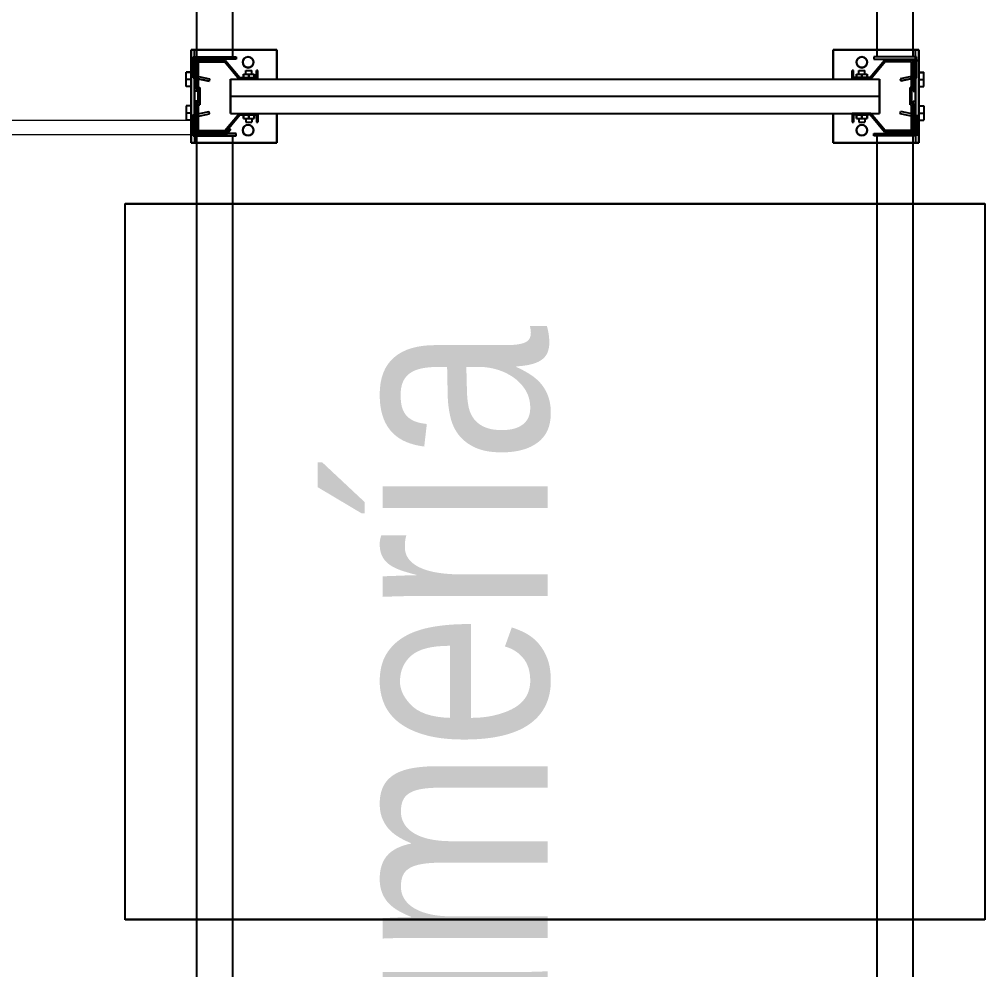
# Model space of a CAD drawing. Header units: metres. Extents: x 0 to 8715937, y -236336 to 216.
# Drawn here: x 116.675 to 118.023, y 54.784 to 56.112 of the extents above; entities that cross this region are included whole.
import ezdxf

# ---------------------------------------------------------------- set-up
doc = ezdxf.new("R2010")
doc.units = ezdxf.units.M
doc.header["$MEASUREMENT"] = 0
for name, color, linetype in [('0-BLOCK-EQUIPAMIENTO', 7, 'Continuous'), ('AAA BAST', 5, 'Continuous'), ('AAA CONECT', 3, 'Continuous'), ('AAA LARG', 1, 'Continuous'), ('AAA PALLETS', 7, 'Continuous'), ('TEXTO', 7, 'Continuous')]:
    doc.layers.add(name, color=color, linetype=linetype)
doc.styles.add('AR', font='arial.ttf')

# ---------------------------------------------------------------- blocks, each defined once
blk = doc.blocks.new('1A MODULO SIMPLE')
at = {"layer": 'AAA BAST'}
for points in [[(-2.1307, 1.015), (-2.1307, 1.017), (-2.1407, 1.017), (-2.1407, 1.04), (-2.1167, 1.06), (-2.1167, 1.1), (-2.1567, 1.1), (-2.1567, 1.098), (-2.1767, 1.098), (-2.1767, 1.1), (-2.2167, 1.1), (-2.2167, 1.06), (-2.1927, 1.04), (-2.1927, 1.017), (-2.2027, 1.017), (-2.2027, 1.015), (-2.1907, 1.015), (-2.1907, 1.0409), (-2.2147, 1.0609), (-2.2147, 1.098), (-2.1787, 1.098), (-2.1787, 1.096), (-2.1547, 1.096), (-2.1547, 1.098), (-2.1187, 1.098), (-2.1187, 1.0609), (-2.1427, 1.0409), (-2.1427, 1.015)], [(0.1973, 1.015), (0.1973, 1.017), (0.2073, 1.017), (0.2073, 1.04), (0.1833, 1.06), (0.1833, 1.1), (0.2233, 1.1), (0.2233, 1.098), (0.2433, 1.098), (0.2433, 1.1), (0.2833, 1.1), (0.2833, 1.06), (0.2593, 1.04), (0.2593, 1.017), (0.2693, 1.017), (0.2693, 1.015), (0.2573, 1.015), (0.2573, 1.0409), (0.2813, 1.0609), (0.2813, 1.098), (0.2453, 1.098), (0.2453, 1.096), (0.2213, 1.096), (0.2213, 1.098), (0.1853, 1.098), (0.1853, 1.0609), (0.2093, 1.0409), (0.2093, 1.015)], [(-2.1307, 0.185), (-2.1307, 0.183), (-2.1407, 0.183), (-2.1407, 0.16), (-2.1167, 0.14), (-2.1167, 0.1), (-2.1567, 0.1), (-2.1567, 0.102), (-2.1767, 0.102), (-2.1767, 0.1), (-2.2167, 0.1), (-2.2167, 0.14), (-2.1927, 0.16), (-2.1927, 0.183), (-2.2027, 0.183), (-2.2027, 0.185), (-2.1907, 0.185), (-2.1907, 0.1591), (-2.2147, 0.1391), (-2.2147, 0.102), (-2.1787, 0.102), (-2.1787, 0.104), (-2.1547, 0.104), (-2.1547, 0.102), (-2.1187, 0.102), (-2.1187, 0.1391), (-2.1427, 0.1591), (-2.1427, 0.185)], [(0.1973, 0.185), (0.1973, 0.183), (0.2073, 0.183), (0.2073, 0.16), (0.1833, 0.14), (0.1833, 0.1), (0.2233, 0.1), (0.2233, 0.102), (0.2433, 0.102), (0.2433, 0.1), (0.2833, 0.1), (0.2833, 0.14), (0.2593, 0.16), (0.2593, 0.183), (0.2693, 0.183), (0.2693, 0.185), (0.2573, 0.185), (0.2573, 0.1591), (0.2813, 0.1391), (0.2813, 0.102), (0.2453, 0.102), (0.2453, 0.104), (0.2213, 0.104), (0.2213, 0.102), (0.1853, 0.102), (0.1853, 0.1391), (0.2093, 0.1591), (0.2093, 0.185)]]:
    blk.add_hatch(color=251, dxfattribs=at).paths.add_polyline_path(points)
at = {"layer": 'AAA BAST', "color": 251}
for p, q in [((-2.2167, 1.1082), (-2.2317, 1.1082)), ((-2.2317, 1.1082), (-2.2317, 0.9882)), ((-2.1167, 1.1082), (-2.2167, 1.1082)), ((-2.2167, 1.1082), (-2.2167, 1.1032)), ((-2.1802, 1.1152), (-2.2002, 1.1152)), ((-2.2002, 1.1082), (-2.2002, 1.1152)), ((-2.1902, 1.1082), (-2.1902, 1.1152)), ((-2.1802, 1.1082), (-2.1802, 1.1152)), ((-2.1532, 1.1152), (-2.1332, 1.1152)), ((-2.1532, 1.1082), (-2.1532, 1.1152)), ((-2.1432, 1.1082), (-2.1432, 1.1152)), ((-2.1332, 1.1082), (-2.1332, 1.1152)), ((-2.1167, 1.1032), (-2.1167, 1.1082)), ((-2.1017, 1.1082), (-2.1167, 1.1082)), ((-2.1017, 0.9882), (-2.1017, 1.1082)), ((0.1683, 0.9882), (0.1683, 1.1082)), ((0.1683, 1.1082), (0.1833, 1.1082)), ((0.1833, 1.1032), (0.1833, 1.1082)), ((0.1833, 1.1082), (0.2833, 1.1082)), ((0.2198, 1.1152), (0.1998, 1.1152)), ((0.1998, 1.1082), (0.1998, 1.1152)), ((0.2098, 1.1082), (0.2098, 1.1152)), ((0.2198, 1.1082), (0.2198, 1.1152)), ((0.2468, 1.1152), (0.2668, 1.1152)), ((0.2468, 1.1082), (0.2468, 1.1152)), ((0.2568, 1.1082), (0.2568, 1.1152)), ((0.2668, 1.1082), (0.2668, 1.1152)), ((0.2833, 1.1082), (0.2833, 1.1032)), ((0.2833, 1.1082), (0.2983, 1.1082)), ((0.2983, 1.1082), (0.2983, 0.9882)), ((-2.2167, 1.1032), (-2.2317, 1.1032)), ((-2.2167, 1.1032), (-2.1167, 1.1032)), ((-2.1767, 1.1), (-2.2167, 1.1)), ((-2.2167, 1.1), (-2.2167, 1.06)), ((-2.2147, 1.098), (-2.2147, 1.0609)), ((-2.1787, 1.098), (-2.2147, 1.098)), ((-2.2067, 1.1), (-2.2067, 1.1032)), ((-2.2067, 1.1032), (-2.1737, 1.1032)), ((-2.1787, 1.098), (-2.1787, 1.096)), ((-2.1547, 1.096), (-2.1787, 1.096)), ((-2.1767, 1.1), (-2.1767, 1.098)), ((-2.1767, 1.1), (-2.1737, 1.1)), ((-2.1567, 1.098), (-2.1767, 1.098)), ((-2.1737, 1.1), (-2.1737, 1.1032)), ((-2.1597, 1.1), (-2.1597, 1.1032)), ((-2.1567, 1.1), (-2.1597, 1.1)), ((-2.1167, 1.1), (-2.1567, 1.1)), ((-2.1567, 1.1), (-2.1567, 1.098)), ((-2.1187, 1.098), (-2.1547, 1.098)), ((-2.1547, 1.098), (-2.1547, 1.096)), ((-2.1267, 1.1), (-2.1267, 1.1032)), ((-2.1187, 1.098), (-2.1187, 1.0609)), ((-2.1167, 1.1032), (-2.1017, 1.1032)), ((-2.1167, 1.1), (-2.1167, 1.06)), ((0.1833, 1.1032), (0.1683, 1.1032)), ((0.2833, 1.1032), (0.1833, 1.1032)), ((0.1833, 1.1), (0.2233, 1.1)), ((0.1833, 1.1), (0.1833, 1.06)), ((0.1853, 1.098), (0.1853, 1.0609)), ((0.1853, 1.098), (0.2213, 1.098)), ((0.1933, 1.1), (0.1933, 1.1032)), ((0.2213, 1.098), (0.2213, 1.096)), ((0.2213, 1.096), (0.2453, 1.096)), ((0.2233, 1.1), (0.2233, 1.098)), ((0.2233, 1.1), (0.2263, 1.1)), ((0.2233, 1.098), (0.2433, 1.098)), ((0.2263, 1.1), (0.2263, 1.1032)), ((0.2403, 1.1), (0.2403, 1.1032)), ((0.2733, 1.1032), (0.2403, 1.1032)), ((0.2433, 1.1), (0.2403, 1.1)), ((0.2433, 1.1), (0.2833, 1.1)), ((0.2433, 1.1), (0.2433, 1.098)), ((0.2453, 1.098), (0.2813, 1.098)), ((0.2453, 1.098), (0.2453, 1.096)), ((0.2733, 1.1), (0.2733, 1.1032)), ((0.2813, 1.098), (0.2813, 1.0609)), ((0.2833, 1.1032), (0.2983, 1.1032)), ((0.2833, 1.1), (0.2833, 1.06)), ((-2.2167, 1.06), (-2.1927, 1.04)), ((-2.2147, 1.0609), (-2.1907, 1.0409)), ((-2.1907, 1.053), (-2.1667, 1.053)), ((-2.1907, 0.147), (-2.1907, 1.053)), ((-2.1667, 1.053), (-2.1427, 1.053)), ((-2.1667, 0.147), (-2.1667, 1.053)), ((-2.1187, 1.0609), (-2.1427, 1.0409)), ((-2.1427, 0.147), (-2.1427, 1.053)), ((-2.1167, 1.06), (-2.1407, 1.04)), ((0.1833, 1.06), (0.2073, 1.04)), ((0.1853, 1.0609), (0.2093, 1.0409)), ((0.2333, 1.053), (0.2093, 1.053)), ((0.2093, 0.147), (0.2093, 1.053)), ((0.2573, 1.053), (0.2333, 1.053)), ((0.2333, 0.147), (0.2333, 1.053)), ((0.2813, 1.0609), (0.2573, 1.0409)), ((0.2573, 0.147), (0.2573, 1.053)), ((0.2833, 1.06), (0.2593, 1.04)), ((-2.1927, 1.04), (-2.1927, 1.017)), ((-2.1907, 1.0409), (-2.1907, 1.015)), ((-2.1427, 1.0409), (-2.1427, 1.015)), ((-2.1407, 1.04), (-2.1407, 1.017)), ((0.2073, 1.04), (0.2073, 1.017)), ((0.2093, 1.0409), (0.2093, 1.015)), ((0.2573, 1.0409), (0.2573, 1.015)), ((0.2593, 1.04), (0.2593, 1.017)), ((-2.1927, 1.036), (-2.1977, 1.036)), ((-2.1977, 1.021), (-2.1977, 1.036)), ((-2.1927, 1.0285), (-2.1977, 1.0285)), ((-2.1357, 1.036), (-2.1407, 1.036)), ((-2.1407, 1.021), (-2.1407, 1.036)), ((-2.1357, 1.0285), (-2.1407, 1.0285)), ((-2.1357, 1.021), (-2.1357, 1.036)), ((-2.1357, 1.0328), (-2.1307, 1.0328)), ((-2.1307, 1.0243), (-2.1307, 1.0328)), ((0.2023, 1.0328), (0.1973, 1.0328)), ((0.1973, 1.0243), (0.1973, 1.0328)), ((0.2023, 1.036), (0.2073, 1.036)), ((0.2023, 1.021), (0.2023, 1.036)), ((0.2023, 1.0285), (0.2073, 1.0285)), ((0.2073, 1.021), (0.2073, 1.036)), ((0.2593, 1.036), (0.2643, 1.036)), ((0.2593, 1.0285), (0.2643, 1.0285)), ((0.2643, 1.021), (0.2643, 1.036)), ((-2.1927, 1.017), (-2.2027, 1.017)), ((-2.2027, 1.017), (-2.2027, 1.015)), ((-2.1907, 1.015), (-2.2027, 1.015)), ((-2.1927, 1.021), (-2.1977, 1.021)), ((-2.1427, 1.015), (-2.1307, 1.015)), ((-2.1357, 1.021), (-2.1407, 1.021)), ((-2.1407, 1.017), (-2.1307, 1.017)), ((-2.1357, 1.0243), (-2.1307, 1.0243)), ((-2.1307, 1.015), (-2.1307, 1.017)), ((0.2023, 1.0243), (0.1973, 1.0243)), ((0.2073, 1.017), (0.1973, 1.017)), ((0.1973, 1.015), (0.1973, 1.017)), ((0.2093, 1.015), (0.1973, 1.015)), ((0.2023, 1.021), (0.2073, 1.021)), ((0.2573, 1.015), (0.2693, 1.015)), ((0.2593, 1.021), (0.2643, 1.021)), ((0.2593, 1.017), (0.2693, 1.017)), ((0.2693, 1.017), (0.2693, 1.015)), ((-2.2317, 0.9882), (-2.1907, 0.9882)), ((-2.1427, 0.9882), (-2.1017, 0.9882)), ((0.2093, 0.9882), (0.1683, 0.9882)), ((0.2983, 0.9882), (0.2573, 0.9882)), ((-2.2317, 0.0918), (-2.2317, 0.2118)), ((-2.2317, 0.2118), (-2.1907, 0.2118)), ((-2.1427, 0.2118), (-2.1017, 0.2118)), ((-2.1017, 0.2118), (-2.1017, 0.0918)), ((0.2093, 0.2118), (0.1683, 0.2118)), ((0.1683, 0.2118), (0.1683, 0.0918)), ((0.2983, 0.2118), (0.2573, 0.2118)), ((0.2983, 0.0918), (0.2983, 0.2118)), ((-2.1907, 0.185), (-2.2027, 0.185)), ((-2.2027, 0.183), (-2.2027, 0.185)), ((-2.1927, 0.183), (-2.2027, 0.183)), ((-2.1927, 0.1801), (-2.1977, 0.1801)), ((-2.1977, 0.1651), (-2.1977, 0.1801)), ((-2.1927, 0.16), (-2.1927, 0.183)), ((-2.1907, 0.1591), (-2.1907, 0.185)), ((-2.1427, 0.1591), (-2.1427, 0.185)), ((-2.1427, 0.185), (-2.1307, 0.185)), ((-2.1407, 0.16), (-2.1407, 0.183)), ((-2.1407, 0.183), (-2.1307, 0.183)), ((-2.1357, 0.1801), (-2.1407, 0.1801)), ((-2.1407, 0.1651), (-2.1407, 0.1801)), ((-2.1357, 0.1651), (-2.1357, 0.1801)), ((-2.1357, 0.1768), (-2.1307, 0.1768)), ((-2.1307, 0.185), (-2.1307, 0.183)), ((-2.1307, 0.1683), (-2.1307, 0.1768)), ((0.2093, 0.185), (0.1973, 0.185)), ((0.1973, 0.185), (0.1973, 0.183)), ((0.2073, 0.183), (0.1973, 0.183)), ((0.2023, 0.1768), (0.1973, 0.1768)), ((0.1973, 0.1683), (0.1973, 0.1768)), ((0.2023, 0.1801), (0.2073, 0.1801)), ((0.2023, 0.1651), (0.2023, 0.1801)), ((0.2073, 0.16), (0.2073, 0.183)), ((0.2073, 0.1651), (0.2073, 0.1801)), ((0.2093, 0.1591), (0.2093, 0.185)), ((0.2573, 0.1591), (0.2573, 0.185)), ((0.2573, 0.185), (0.2693, 0.185)), ((0.2593, 0.16), (0.2593, 0.183)), ((0.2593, 0.183), (0.2693, 0.183)), ((0.2593, 0.1801), (0.2643, 0.1801)), ((0.2643, 0.1651), (0.2643, 0.1801)), ((0.2693, 0.183), (0.2693, 0.185)), ((-2.1927, 0.1726), (-2.1977, 0.1726)), ((-2.1927, 0.1651), (-2.1977, 0.1651)), ((-2.1357, 0.1726), (-2.1407, 0.1726)), ((-2.1357, 0.1651), (-2.1407, 0.1651)), ((-2.1357, 0.1683), (-2.1307, 0.1683)), ((0.2023, 0.1683), (0.1973, 0.1683)), ((0.2023, 0.1726), (0.2073, 0.1726)), ((0.2023, 0.1651), (0.2073, 0.1651)), ((0.2593, 0.1726), (0.2643, 0.1726)), ((0.2593, 0.1651), (0.2643, 0.1651)), ((-2.2167, 0.14), (-2.1927, 0.16)), ((-2.2147, 0.1391), (-2.1907, 0.1591)), ((-2.1187, 0.1391), (-2.1427, 0.1591)), ((-2.1167, 0.14), (-2.1407, 0.16)), ((0.1833, 0.14), (0.2073, 0.16)), ((0.1853, 0.1391), (0.2093, 0.1591)), ((0.2813, 0.1391), (0.2573, 0.1591)), ((0.2833, 0.14), (0.2593, 0.16)), ((-2.2167, 0.1), (-2.2167, 0.14)), ((-2.2147, 0.102), (-2.2147, 0.1391)), ((-2.1907, 0.147), (-2.1667, 0.147)), ((-2.1667, 0.147), (-2.1427, 0.147)), ((-2.1187, 0.102), (-2.1187, 0.1391)), ((-2.1167, 0.1), (-2.1167, 0.14)), ((0.1833, 0.1), (0.1833, 0.14)), ((0.1853, 0.102), (0.1853, 0.1391)), ((0.2333, 0.147), (0.2093, 0.147)), ((0.2573, 0.147), (0.2333, 0.147)), ((0.2813, 0.102), (0.2813, 0.1391)), ((0.2833, 0.1), (0.2833, 0.14)), ((-2.2167, 0.0968), (-2.2317, 0.0968)), ((-2.1767, 0.1), (-2.2167, 0.1)), ((-2.2167, 0.0968), (-2.1167, 0.0968)), ((-2.2167, 0.0918), (-2.2167, 0.0968)), ((-2.1787, 0.102), (-2.2147, 0.102)), ((-2.2067, 0.1), (-2.2067, 0.0968)), ((-2.2067, 0.0968), (-2.1737, 0.0968)), ((-2.1787, 0.102), (-2.1787, 0.104)), ((-2.1547, 0.104), (-2.1787, 0.104)), ((-2.1567, 0.102), (-2.1767, 0.102)), ((-2.1767, 0.1), (-2.1767, 0.102)), ((-2.1767, 0.1), (-2.1737, 0.1)), ((-2.1737, 0.1), (-2.1737, 0.0968)), ((-2.1597, 0.1), (-2.1597, 0.0968)), ((-2.1567, 0.1), (-2.1597, 0.1)), ((-2.1567, 0.1), (-2.1567, 0.102)), ((-2.1167, 0.1), (-2.1567, 0.1)), ((-2.1547, 0.102), (-2.1547, 0.104)), ((-2.1187, 0.102), (-2.1547, 0.102)), ((-2.1267, 0.1), (-2.1267, 0.0968)), ((-2.1167, 0.0968), (-2.1167, 0.0918)), ((-2.1167, 0.0968), (-2.1017, 0.0968)), ((0.1833, 0.0968), (0.1683, 0.0968)), ((0.1833, 0.1), (0.2233, 0.1)), ((0.2833, 0.0968), (0.1833, 0.0968)), ((0.1833, 0.0968), (0.1833, 0.0918)), ((0.1853, 0.102), (0.2213, 0.102)), ((0.1933, 0.1), (0.1933, 0.0968)), ((0.2213, 0.102), (0.2213, 0.104)), ((0.2213, 0.104), (0.2453, 0.104)), ((0.2233, 0.102), (0.2433, 0.102)), ((0.2233, 0.1), (0.2233, 0.102)), ((0.2233, 0.1), (0.2263, 0.1)), ((0.2263, 0.1), (0.2263, 0.0968)), ((0.2403, 0.1), (0.2403, 0.0968)), ((0.2433, 0.1), (0.2403, 0.1)), ((0.2733, 0.0968), (0.2403, 0.0968)), ((0.2433, 0.1), (0.2433, 0.102)), ((0.2433, 0.1), (0.2833, 0.1)), ((0.2453, 0.102), (0.2453, 0.104)), ((0.2453, 0.102), (0.2813, 0.102)), ((0.2733, 0.1), (0.2733, 0.0968)), ((0.2833, 0.0918), (0.2833, 0.0968)), ((0.2833, 0.0968), (0.2983, 0.0968)), ((-2.2167, 0.0918), (-2.2317, 0.0918)), ((-2.1167, 0.0918), (-2.2167, 0.0918)), ((-2.2002, 0.0918), (-2.2002, 0.0848)), ((-2.1802, 0.0848), (-2.2002, 0.0848)), ((-2.1902, 0.0918), (-2.1902, 0.0848)), ((-2.1802, 0.0918), (-2.1802, 0.0848)), ((-2.1532, 0.0918), (-2.1532, 0.0848)), ((-2.1532, 0.0848), (-2.1332, 0.0848)), ((-2.1432, 0.0918), (-2.1432, 0.0848)), ((-2.1332, 0.0918), (-2.1332, 0.0848)), ((-2.1017, 0.0918), (-2.1167, 0.0918)), ((0.1683, 0.0918), (0.1833, 0.0918)), ((0.1833, 0.0918), (0.2833, 0.0918)), ((0.1998, 0.0918), (0.1998, 0.0848)), ((0.2198, 0.0848), (0.1998, 0.0848)), ((0.2098, 0.0918), (0.2098, 0.0848)), ((0.2198, 0.0918), (0.2198, 0.0848)), ((0.2468, 0.0918), (0.2468, 0.0848)), ((0.2468, 0.0848), (0.2668, 0.0848)), ((0.2568, 0.0918), (0.2568, 0.0848)), ((0.2668, 0.0918), (0.2668, 0.0848)), ((0.2833, 0.0918), (0.2983, 0.0918))]:
    blk.add_line(p, q, dxfattribs=at)
for centre in [(-2.2141, 1.0285), (-2.1192, 1.0285), (0.1859, 1.0285), (0.2808, 1.0285), (-2.2141, 0.1715), (-2.1192, 0.1715), (0.1859, 0.1715), (0.2808, 0.1715)]:
    blk.add_circle(centre, 0.0075, dxfattribs=at)
at = {"layer": 'AAA LARG', "color": 251}
for p, q in [((-2.1407, 1.105), (-2.1454, 1.0829)), ((-2.1381, 1.1018), (-2.1422, 1.0822)), ((-2.1407, 1.105), (-2.1117, 1.105)), ((-2.1149, 1.1018), (-2.1381, 1.1018)), ((-2.1149, 1.045), (-2.1149, 1.1018)), ((-2.1117, 1.105), (-2.1117, 1.045)), ((-2.1117, 1.1), (0.1783, 1.1)), ((0.2073, 1.105), (0.1783, 1.105)), ((0.1783, 1.105), (0.1783, 1.045)), ((0.1815, 1.045), (0.1815, 1.1018)), ((0.1815, 1.1018), (0.2047, 1.1018)), ((0.2047, 1.1018), (0.2089, 1.0822)), ((0.2073, 1.105), (0.212, 1.0829)), ((-2.1422, 1.0822), (-2.1454, 1.0829)), ((0.2089, 1.0822), (0.212, 1.0829)), ((-2.1117, 1.045), (-2.1149, 1.045)), ((-2.1117, 1.05), (0.1783, 1.05)), ((0.1783, 1.045), (0.1815, 1.045)), ((-2.1117, 0.155), (-2.1149, 0.155)), ((-2.1149, 0.155), (-2.1149, 0.0982)), ((-2.1117, 0.095), (-2.1117, 0.155)), ((-2.1117, 0.15), (0.1783, 0.15)), ((0.1783, 0.095), (0.1783, 0.155)), ((0.1783, 0.155), (0.1815, 0.155)), ((0.1815, 0.155), (0.1815, 0.0982)), ((-2.1422, 0.1178), (-2.1454, 0.1171)), ((-2.1407, 0.095), (-2.1454, 0.1171)), ((-2.1381, 0.0982), (-2.1422, 0.1178)), ((0.2047, 0.0982), (0.2089, 0.1178)), ((0.2073, 0.095), (0.212, 0.1171)), ((0.2089, 0.1178), (0.212, 0.1171)), ((-2.1407, 0.095), (-2.1117, 0.095)), ((-2.1149, 0.0982), (-2.1381, 0.0982)), ((-2.1117, 0.1), (0.1783, 0.1)), ((0.2073, 0.095), (0.1783, 0.095)), ((0.1815, 0.0982), (0.2047, 0.0982))]:
    blk.add_line(p, q, dxfattribs=at)
at = {"layer": 'AAA PALLETS', "color": 251, "ltscale": 0.21}
for p, q in [((0.0833, 1.2), (-0.9167, 1.2)), ((-0.9167, 1.2), (-0.9167, 0)), ((0.0833, 0), (0.0833, 1.2)), ((-0.9167, 0), (0.0833, 0))]:
    blk.add_line(p, q, dxfattribs=at)
blk = doc.blocks.new('1A MODULO D FTE COL')
at = {"layer": 'AAA CONECT', "color": 251, "lineweight": 5}
for p, q in [((-2.213, 0.5973), (-2.2207, 0.5909)), ((-2.2117, 0.5958), (-2.2187, 0.59)), ((-2.213, 0.5973), (-2.2117, 0.5958)), ((0.187, 0.5973), (0.1793, 0.5909)), ((0.1883, 0.5958), (0.1813, 0.59)), ((0.187, 0.5973), (0.1883, 0.5958)), ((-2.2207, 0.59), (-2.2207, -0.0409)), ((-2.2187, 0.5484), (-2.2187, 0.59)), ((0.1793, 0.59), (0.1793, -0.0409)), ((0.1813, 0.5484), (0.1813, 0.59)), ((-2.2187, 0.5484), (-2.2057, 0.5484)), ((-2.2007, 0.5434), (-2.2057, 0.5484)), ((-2.2007, 0.5434), (-2.2007, 0.0066)), ((0.1813, 0.5484), (0.1943, 0.5484)), ((0.1993, 0.5434), (0.1943, 0.5484)), ((0.1993, 0.5434), (0.1993, 0.0066))]:
    blk.add_line(p, q, dxfattribs=at)
at = {"layer": 'AAA BAST', "color": 251, "lineweight": 5}
blk.add_blockref('1A MODULO SIMPLE', (0, 0.45), dxfattribs=at)
blk = doc.blocks.new('DPM-EQUIPAMIENTO')
at = {"layer": 'AAA BAST', "xscale": -1, "rotation": 270}
for p in [(28.6533, 58.1709), (28.6533, 55.7709)]:
    blk.add_blockref('1A MODULO D FTE COL', p, dxfattribs=at)

msp = doc.modelspace()

# ---------------------------------------------------------------- hatches: boundary and pattern name
at = {"layer": 'AAA BAST'}
for points in [[(117.0083, 55.9683), (117.0063, 55.9683), (117.0063, 55.9783), (116.9833, 55.9783), (116.9633, 55.9543), (116.9233, 55.9543), (116.9233, 55.9943), (116.9253, 55.9943), (116.9253, 56.0143), (116.9233, 56.0143), (116.9233, 56.0543), (116.9633, 56.0543), (116.9833, 56.0303), (117.0063, 56.0303), (117.0063, 56.0403), (117.0083, 56.0403), (117.0083, 56.0283), (116.9824, 56.0283), (116.9624, 56.0523), (116.9253, 56.0523), (116.9253, 56.0163), (116.9273, 56.0163), (116.9273, 55.9923), (116.9253, 55.9923), (116.9253, 55.9563), (116.9624, 55.9563), (116.9824, 55.9803), (117.0083, 55.9803)], [(117.0083, 56.0403), (117.0063, 56.0403), (117.0063, 56.0303), (116.9833, 56.0303), (116.9633, 56.0543), (116.9233, 56.0543), (116.9233, 56.0143), (116.9253, 56.0143), (116.9253, 55.9943), (116.9233, 55.9943), (116.9233, 55.9543), (116.9633, 55.9543), (116.9833, 55.9783), (117.0063, 55.9783), (117.0063, 55.9683), (117.0083, 55.9683), (117.0083, 55.9803), (116.9824, 55.9803), (116.9624, 55.9563), (116.9253, 55.9563), (116.9253, 55.9923), (116.9273, 55.9923), (116.9273, 56.0163), (116.9253, 56.0163), (116.9253, 56.0523), (116.9624, 56.0523), (116.9824, 56.0283), (117.0083, 56.0283)], [(117.8383, 55.9683), (117.8403, 55.9683), (117.8403, 55.9783), (117.8633, 55.9783), (117.8833, 55.9543), (117.9233, 55.9543), (117.9233, 55.9943), (117.9213, 55.9943), (117.9213, 56.0143), (117.9233, 56.0143), (117.9233, 56.0543), (117.8833, 56.0543), (117.8633, 56.0303), (117.8403, 56.0303), (117.8403, 56.0403), (117.8383, 56.0403), (117.8383, 56.0283), (117.8642, 56.0283), (117.8842, 56.0523), (117.9213, 56.0523), (117.9213, 56.0163), (117.9193, 56.0163), (117.9193, 55.9923), (117.9213, 55.9923), (117.9213, 55.9563), (117.8842, 55.9563), (117.8642, 55.9803), (117.8383, 55.9803)], [(117.8383, 56.0403), (117.8403, 56.0403), (117.8403, 56.0303), (117.8633, 56.0303), (117.8833, 56.0543), (117.9233, 56.0543), (117.9233, 56.0143), (117.9213, 56.0143), (117.9213, 55.9943), (117.9233, 55.9943), (117.9233, 55.9543), (117.8833, 55.9543), (117.8633, 55.9783), (117.8403, 55.9783), (117.8403, 55.9683), (117.8383, 55.9683), (117.8383, 55.9803), (117.8642, 55.9803), (117.8842, 55.9563), (117.9213, 55.9563), (117.9213, 55.9923), (117.9193, 55.9923), (117.9193, 56.0163), (117.9213, 56.0163), (117.9213, 56.0523), (117.8842, 56.0523), (117.8642, 56.0283), (117.8383, 56.0283)]]:
    msp.add_hatch(color=251, dxfattribs=at).paths.add_polyline_path(points)

# ---------------------------------------------------------------- linework, layer by layer
at = {"layer": 'AAA BAST', "color": 251}
for p, q in [((116.9151, 56.0543), (116.9151, 56.0693)), ((116.9151, 56.0693), (117.0351, 56.0693)), ((117.0351, 56.0693), (116.9151, 56.0693)), ((116.9151, 56.0693), (116.9151, 56.0543)), ((116.9201, 56.0543), (116.9201, 56.0693)), ((116.9201, 56.0543), (116.9201, 56.0693)), ((117.0351, 56.0693), (117.0351, 56.0283)), ((117.0351, 56.0283), (117.0351, 56.0693)), ((117.9315, 56.0693), (117.8115, 56.0693)), ((117.8115, 56.0693), (117.8115, 56.0283)), ((117.8115, 56.0283), (117.8115, 56.0693)), ((117.8115, 56.0693), (117.9315, 56.0693)), ((117.9265, 56.0543), (117.9265, 56.0693)), ((117.9265, 56.0543), (117.9265, 56.0693)), ((117.9315, 56.0543), (117.9315, 56.0693)), ((117.9315, 56.0693), (117.9315, 56.0543)), ((116.9151, 55.9543), (116.9151, 56.0543)), ((116.9151, 56.0543), (116.9201, 56.0543)), ((116.9201, 56.0543), (116.9151, 56.0543)), ((116.9151, 56.0543), (116.9151, 55.9543)), ((116.9201, 56.0543), (116.9201, 55.9543)), ((116.9201, 55.9543), (116.9201, 56.0543)), ((116.9233, 56.0143), (116.9233, 56.0543)), ((116.9233, 56.0543), (116.9633, 56.0543)), ((116.9233, 56.0543), (116.9233, 56.0143)), ((116.9233, 56.0543), (116.9633, 56.0543)), ((116.9253, 56.0523), (116.9624, 56.0523)), ((116.9253, 56.0163), (116.9253, 56.0523)), ((116.9253, 56.0523), (116.9624, 56.0523)), ((116.9253, 56.0523), (116.9253, 56.0163)), ((116.9624, 56.0523), (116.9824, 56.0283)), ((116.9624, 56.0523), (116.9824, 56.0283)), ((116.9633, 56.0543), (116.9833, 56.0303)), ((116.9633, 56.0543), (116.9833, 56.0303)), ((117.8833, 56.0543), (117.8633, 56.0303)), ((117.8833, 56.0543), (117.8633, 56.0303)), ((117.8842, 56.0523), (117.8642, 56.0283)), ((117.8842, 56.0523), (117.8642, 56.0283)), ((117.9233, 56.0543), (117.8833, 56.0543)), ((117.9233, 56.0543), (117.8833, 56.0543)), ((117.9213, 56.0523), (117.8842, 56.0523)), ((117.9213, 56.0523), (117.8842, 56.0523)), ((117.9213, 56.0163), (117.9213, 56.0523)), ((117.9213, 56.0523), (117.9213, 56.0163)), ((117.9233, 56.0143), (117.9233, 56.0543)), ((117.9233, 56.0543), (117.9233, 56.0143)), ((117.9265, 56.0543), (117.9265, 55.9543)), ((117.9315, 56.0543), (117.9265, 56.0543)), ((117.9265, 55.9543), (117.9265, 56.0543)), ((117.9265, 56.0543), (117.9315, 56.0543)), ((117.9315, 55.9543), (117.9315, 56.0543)), ((117.9315, 56.0543), (117.9315, 55.9543)), ((116.9081, 56.0178), (116.9081, 56.0378)), ((116.9151, 56.0378), (116.9081, 56.0378)), ((116.9081, 56.0178), (116.9081, 56.0378)), ((116.9151, 56.0378), (116.9081, 56.0378)), ((116.9233, 56.0443), (116.9201, 56.0443)), ((116.9201, 56.0443), (116.9201, 56.0113)), ((116.9233, 56.0443), (116.9201, 56.0443)), ((116.9884, 56.0303), (116.9884, 56.0353)), ((116.9884, 56.0353), (117.0034, 56.0353)), ((116.9884, 56.0353), (116.9884, 56.0303)), ((116.9884, 56.0353), (117.0034, 56.0353)), ((116.9916, 56.0353), (116.9916, 56.0403)), ((116.9916, 56.0403), (117.0001, 56.0403)), ((116.9959, 56.0303), (116.9959, 56.0353)), ((116.9959, 56.0353), (116.9959, 56.0303)), ((117.0001, 56.0353), (117.0001, 56.0403)), ((117.0034, 56.0303), (117.0034, 56.0353)), ((117.0034, 56.0353), (117.0034, 56.0303)), ((117.0063, 56.0303), (117.0063, 56.0403)), ((117.0063, 56.0403), (117.0083, 56.0403)), ((117.0063, 56.0303), (117.0063, 56.0403)), ((117.0083, 56.0403), (117.0063, 56.0403)), ((117.0083, 56.0283), (117.0083, 56.0403)), ((117.0083, 56.0283), (117.0083, 56.0403)), ((117.8383, 56.0283), (117.8383, 56.0403)), ((117.8403, 56.0403), (117.8383, 56.0403)), ((117.8383, 56.0283), (117.8383, 56.0403)), ((117.8383, 56.0403), (117.8403, 56.0403)), ((117.8403, 56.0303), (117.8403, 56.0403)), ((117.8403, 56.0303), (117.8403, 56.0403)), ((117.8443, 56.0303), (117.8443, 56.0353)), ((117.8443, 56.0353), (117.8593, 56.0353)), ((117.8443, 56.0353), (117.8443, 56.0303)), ((117.8443, 56.0353), (117.8593, 56.0353)), ((117.8476, 56.0353), (117.8476, 56.0403)), ((117.8476, 56.0403), (117.8561, 56.0403)), ((117.8518, 56.0303), (117.8518, 56.0353)), ((117.8518, 56.0353), (117.8518, 56.0303)), ((117.8561, 56.0353), (117.8561, 56.0403)), ((117.8593, 56.0303), (117.8593, 56.0353)), ((117.8593, 56.0353), (117.8593, 56.0303)), ((117.9233, 56.0443), (117.9265, 56.0443)), ((117.9233, 56.0443), (117.9265, 56.0443)), ((117.9265, 56.0443), (117.9265, 56.0113)), ((117.9315, 56.0378), (117.9385, 56.0378)), ((117.9315, 56.0378), (117.9385, 56.0378)), ((117.9385, 56.0178), (117.9385, 56.0378)), ((117.9385, 56.0178), (117.9385, 56.0378)), ((116.9151, 56.0278), (116.9081, 56.0278)), ((116.9151, 56.0278), (116.9081, 56.0278)), ((116.9703, 56.0283), (116.9703, 56.0043)), ((116.9703, 56.0283), (117.8763, 56.0283)), ((116.9703, 56.0043), (116.9703, 56.0283)), ((116.9703, 56.0283), (117.8763, 56.0283)), ((116.9824, 56.0283), (117.0083, 56.0283)), ((116.9824, 56.0283), (117.0083, 56.0283)), ((116.9833, 56.0303), (117.0063, 56.0303)), ((116.9833, 56.0303), (117.0063, 56.0303)), ((116.9884, 56.0303), (117.0034, 56.0303)), ((117.8642, 56.0283), (117.8383, 56.0283)), ((117.8642, 56.0283), (117.8383, 56.0283)), ((117.8633, 56.0303), (117.8403, 56.0303)), ((117.8633, 56.0303), (117.8403, 56.0303)), ((117.8443, 56.0303), (117.8593, 56.0303)), ((117.8763, 56.0283), (117.8763, 56.0043)), ((117.8763, 56.0043), (117.8763, 56.0283)), ((117.9315, 56.0278), (117.9385, 56.0278)), ((117.9315, 56.0278), (117.9385, 56.0278)), ((116.9151, 56.0178), (116.9081, 56.0178)), ((116.9151, 56.0178), (116.9081, 56.0178)), ((116.9233, 56.0113), (116.9201, 56.0113)), ((116.9233, 56.0113), (116.9201, 56.0113)), ((116.9233, 56.0143), (116.9253, 56.0143)), ((116.9233, 56.0143), (116.9233, 56.0113)), ((116.9233, 56.0143), (116.9253, 56.0143)), ((116.9233, 56.0143), (116.9233, 56.0113)), ((116.9253, 56.0163), (116.9273, 56.0163)), ((116.9253, 56.0163), (116.9273, 56.0163)), ((116.9253, 55.9943), (116.9253, 56.0143)), ((116.9253, 56.0143), (116.9253, 55.9943)), ((116.9273, 55.9923), (116.9273, 56.0163)), ((116.9273, 56.0163), (116.9273, 55.9923)), ((117.9213, 56.0163), (117.9193, 56.0163)), ((117.9193, 55.9923), (117.9193, 56.0163)), ((117.9213, 56.0163), (117.9193, 56.0163)), ((117.9193, 56.0163), (117.9193, 55.9923)), ((117.9213, 55.9943), (117.9213, 56.0143)), ((117.9233, 56.0143), (117.9213, 56.0143)), ((117.9213, 56.0143), (117.9213, 55.9943)), ((117.9233, 56.0143), (117.9213, 56.0143)), ((117.9233, 56.0143), (117.9233, 56.0113)), ((117.9233, 56.0143), (117.9233, 56.0113)), ((117.9233, 56.0113), (117.9265, 56.0113)), ((117.9233, 56.0113), (117.9265, 56.0113)), ((117.9315, 56.0178), (117.9385, 56.0178)), ((117.9315, 56.0178), (117.9385, 56.0178)), ((116.9233, 55.9973), (116.9201, 55.9973)), ((116.9233, 55.9973), (116.9201, 55.9973)), ((116.9201, 55.9643), (116.9201, 55.9973)), ((116.9233, 55.9943), (116.9233, 55.9973)), ((116.9233, 55.9943), (116.9233, 55.9973)), ((116.9703, 56.0043), (116.9703, 55.9803)), ((116.9703, 56.0043), (117.8763, 56.0043)), ((116.9703, 55.9803), (116.9703, 56.0043)), ((116.9703, 56.0043), (117.8763, 56.0043)), ((117.8763, 56.0043), (117.8763, 55.9803)), ((117.8763, 55.9803), (117.8763, 56.0043)), ((117.9233, 55.9973), (117.9265, 55.9973)), ((117.9233, 55.9943), (117.9233, 55.9973)), ((117.9233, 55.9973), (117.9265, 55.9973)), ((117.9233, 55.9943), (117.9233, 55.9973)), ((117.9265, 55.9643), (117.9265, 55.9973)), ((116.9081, 55.9908), (116.9081, 55.9708)), ((116.9151, 55.9908), (116.9081, 55.9908)), ((116.9081, 55.9908), (116.9081, 55.9708)), ((116.9151, 55.9908), (116.9081, 55.9908)), ((116.9233, 55.9543), (116.9233, 55.9943)), ((116.9233, 55.9943), (116.9253, 55.9943)), ((116.9233, 55.9943), (116.9233, 55.9543)), ((116.9233, 55.9943), (116.9253, 55.9943)), ((116.9253, 55.9563), (116.9253, 55.9923)), ((116.9253, 55.9923), (116.9273, 55.9923)), ((116.9253, 55.9923), (116.9253, 55.9563)), ((116.9253, 55.9923), (116.9273, 55.9923)), ((117.9213, 55.9923), (117.9193, 55.9923)), ((117.9213, 55.9923), (117.9193, 55.9923)), ((117.9233, 55.9943), (117.9213, 55.9943)), ((117.9233, 55.9943), (117.9213, 55.9943)), ((117.9213, 55.9563), (117.9213, 55.9923)), ((117.9213, 55.9923), (117.9213, 55.9563)), ((117.9233, 55.9543), (117.9233, 55.9943)), ((117.9233, 55.9943), (117.9233, 55.9543)), ((117.9315, 55.9908), (117.9385, 55.9908)), ((117.9315, 55.9908), (117.9385, 55.9908)), ((117.9385, 55.9908), (117.9385, 55.9708)), ((117.9385, 55.9908), (117.9385, 55.9708)), ((116.9151, 55.9808), (116.9081, 55.9808)), ((116.9151, 55.9808), (116.9081, 55.9808)), ((116.9151, 55.9708), (116.9081, 55.9708)), ((116.9151, 55.9708), (116.9081, 55.9708)), ((116.9624, 55.9563), (116.9824, 55.9803)), ((116.9624, 55.9563), (116.9824, 55.9803)), ((116.9633, 55.9543), (116.9833, 55.9783)), ((116.9633, 55.9543), (116.9833, 55.9783)), ((116.9703, 55.9803), (117.8763, 55.9803)), ((116.9703, 55.9803), (117.8763, 55.9803)), ((116.9824, 55.9803), (117.0083, 55.9803)), ((116.9824, 55.9803), (117.0083, 55.9803)), ((116.9833, 55.9783), (117.0063, 55.9783)), ((116.9833, 55.9783), (117.0063, 55.9783)), ((116.9884, 55.9733), (116.9884, 55.9783)), ((116.9884, 55.9783), (117.0034, 55.9783)), ((116.9884, 55.9783), (116.9884, 55.9733)), ((116.9884, 55.9733), (117.0034, 55.9733)), ((116.9884, 55.9733), (117.0034, 55.9733)), ((116.9916, 55.9733), (116.9916, 55.9683)), ((116.9916, 55.9683), (117.0001, 55.9683)), ((116.9959, 55.9733), (116.9959, 55.9783)), ((116.9959, 55.9783), (116.9959, 55.9733)), ((117.0001, 55.9733), (117.0001, 55.9683)), ((117.0034, 55.9733), (117.0034, 55.9783)), ((117.0034, 55.9783), (117.0034, 55.9733)), ((117.0063, 55.9783), (117.0063, 55.9683)), ((117.0063, 55.9783), (117.0063, 55.9683)), ((117.0083, 55.9683), (117.0063, 55.9683)), ((117.0063, 55.9683), (117.0083, 55.9683)), ((117.0083, 55.9803), (117.0083, 55.9683)), ((117.0083, 55.9803), (117.0083, 55.9683)), ((117.0351, 55.9803), (117.0351, 55.9393)), ((117.0351, 55.9393), (117.0351, 55.9803)), ((117.8115, 55.9803), (117.8115, 55.9393)), ((117.8115, 55.9393), (117.8115, 55.9803)), ((117.8642, 55.9803), (117.8383, 55.9803)), ((117.8383, 55.9803), (117.8383, 55.9683)), ((117.8642, 55.9803), (117.8383, 55.9803)), ((117.8383, 55.9803), (117.8383, 55.9683)), ((117.8383, 55.9683), (117.8403, 55.9683)), ((117.8403, 55.9683), (117.8383, 55.9683)), ((117.8633, 55.9783), (117.8403, 55.9783)), ((117.8403, 55.9783), (117.8403, 55.9683)), ((117.8633, 55.9783), (117.8403, 55.9783)), ((117.8403, 55.9783), (117.8403, 55.9683)), ((117.8443, 55.9733), (117.8443, 55.9783)), ((117.8443, 55.9783), (117.8593, 55.9783)), ((117.8443, 55.9783), (117.8443, 55.9733)), ((117.8443, 55.9733), (117.8593, 55.9733)), ((117.8443, 55.9733), (117.8593, 55.9733)), ((117.8476, 55.9733), (117.8476, 55.9683)), ((117.8476, 55.9683), (117.8561, 55.9683)), ((117.8518, 55.9733), (117.8518, 55.9783)), ((117.8518, 55.9783), (117.8518, 55.9733)), ((117.8561, 55.9733), (117.8561, 55.9683)), ((117.8593, 55.9733), (117.8593, 55.9783)), ((117.8593, 55.9783), (117.8593, 55.9733)), ((117.8833, 55.9543), (117.8633, 55.9783)), ((117.8833, 55.9543), (117.8633, 55.9783)), ((117.8842, 55.9563), (117.8642, 55.9803)), ((117.8842, 55.9563), (117.8642, 55.9803)), ((117.9315, 55.9808), (117.9385, 55.9808)), ((117.9315, 55.9808), (117.9385, 55.9808)), ((117.9315, 55.9708), (117.9385, 55.9708)), ((117.9315, 55.9708), (117.9385, 55.9708)), ((116.9201, 55.9543), (116.9151, 55.9543)), ((116.9151, 55.9393), (116.9151, 55.9543)), ((116.9151, 55.9543), (116.9201, 55.9543)), ((116.9151, 55.9543), (116.9151, 55.9393)), ((116.9233, 55.9643), (116.9201, 55.9643)), ((116.9233, 55.9643), (116.9201, 55.9643)), ((116.9201, 55.9543), (116.9201, 55.9393)), ((116.9201, 55.9543), (116.9201, 55.9393)), ((116.9233, 55.9543), (116.9633, 55.9543)), ((116.9233, 55.9543), (116.9633, 55.9543)), ((116.9253, 55.9563), (116.9624, 55.9563)), ((116.9253, 55.9563), (116.9624, 55.9563)), ((117.9233, 55.9543), (117.8833, 55.9543)), ((117.9233, 55.9543), (117.8833, 55.9543)), ((117.9213, 55.9563), (117.8842, 55.9563)), ((117.9213, 55.9563), (117.8842, 55.9563)), ((117.9233, 55.9643), (117.9265, 55.9643)), ((117.9233, 55.9643), (117.9265, 55.9643)), ((117.9265, 55.9543), (117.9315, 55.9543)), ((117.9265, 55.9543), (117.9265, 55.9393)), ((117.9315, 55.9543), (117.9265, 55.9543)), ((117.9265, 55.9543), (117.9265, 55.9393)), ((117.9315, 55.9393), (117.9315, 55.9543)), ((117.9315, 55.9543), (117.9315, 55.9393)), ((117.0351, 55.9393), (116.9151, 55.9393)), ((116.9151, 55.9393), (117.0351, 55.9393)), ((117.8115, 55.9393), (117.9315, 55.9393)), ((117.9315, 55.9393), (117.8115, 55.9393))]:
    msp.add_line(p, q, dxfattribs=at)
for centre in [(116.9948, 56.0518), (116.9948, 56.0518), (117.8518, 56.0518), (117.8518, 56.0518), (116.9948, 55.9568), (116.9948, 55.9568), (117.8518, 55.9568), (117.8518, 55.9568)]:
    msp.add_circle(centre, 0.0075, dxfattribs=at)
at = {"layer": 'AAA CONECT', "color": 251, "lineweight": 5}
for p, q in [((116.9167, 55.9703), (116.3799, 55.9703)), ((116.9167, 55.9703), (116.3799, 55.9703)), ((116.9167, 55.9703), (116.9217, 55.9653)), ((116.9167, 55.9703), (116.9217, 55.9653)), ((116.9217, 55.9523), (116.9217, 55.9653)), ((116.9217, 55.9523), (116.9217, 55.9653)), ((116.9691, 55.9592), (116.9633, 55.9523)), ((116.9691, 55.9592), (116.9633, 55.9523)), ((116.9706, 55.958), (116.9642, 55.9503)), ((116.9706, 55.958), (116.9642, 55.9503)), ((116.9706, 55.958), (116.9691, 55.9592)), ((116.9706, 55.958), (116.9691, 55.9592)), ((116.9633, 55.9503), (116.3324, 55.9503)), ((116.9633, 55.9503), (116.3324, 55.9503)), ((116.9217, 55.9523), (116.9633, 55.9523)), ((116.9217, 55.9523), (116.9633, 55.9523))]:
    msp.add_line(p, q, dxfattribs=at)
at = {"layer": 'AAA LARG', "color": 251}
for p, q in [((116.9233, 56.0593), (116.9233, 58.3493)), ((116.9733, 56.0593), (116.9733, 58.3493)), ((117.8733, 56.0593), (117.8733, 58.3493)), ((117.9233, 56.0593), (117.9233, 58.3493)), ((116.9183, 56.0303), (116.9183, 56.0593)), ((116.9183, 56.0593), (116.9783, 56.0593)), ((116.9783, 56.0561), (116.9215, 56.0561)), ((116.9215, 56.0561), (116.9215, 56.0329)), ((116.9783, 56.0593), (116.9783, 56.0561)), ((117.9283, 56.0593), (117.8683, 56.0593)), ((117.8683, 56.0593), (117.8683, 56.0561)), ((117.8683, 56.0561), (117.9251, 56.0561)), ((117.9251, 56.0561), (117.9251, 56.0329)), ((117.9283, 56.0303), (117.9283, 56.0593)), ((116.9183, 56.0303), (116.9404, 56.0256)), ((116.9215, 56.0329), (116.9411, 56.0287)), ((116.9411, 56.0287), (116.9404, 56.0256)), ((117.9251, 56.0329), (117.9055, 56.0287)), ((117.9055, 56.0287), (117.9062, 56.0256)), ((117.9283, 56.0303), (117.9062, 56.0256)), ((116.9183, 55.9783), (116.9404, 55.983)), ((116.9411, 55.9798), (116.9404, 55.983)), ((117.9055, 55.9798), (117.9062, 55.983)), ((117.9283, 55.9783), (117.9062, 55.983)), ((116.9183, 55.9783), (116.9183, 55.9493)), ((116.9215, 55.9757), (116.9411, 55.9798)), ((116.9215, 55.9525), (116.9215, 55.9757)), ((117.9251, 55.9757), (117.9055, 55.9798)), ((117.9251, 55.9525), (117.9251, 55.9757)), ((117.9283, 55.9783), (117.9283, 55.9493)), ((116.9183, 55.9493), (116.9783, 55.9493)), ((116.9783, 55.9525), (116.9215, 55.9525)), ((116.9233, 53.6593), (116.9233, 55.9493)), ((116.9733, 53.6593), (116.9733, 55.9493)), ((116.9783, 55.9493), (116.9783, 55.9525)), ((117.8683, 55.9493), (117.8683, 55.9525)), ((117.8683, 55.9525), (117.9251, 55.9525)), ((117.9283, 55.9493), (117.8683, 55.9493)), ((117.8733, 53.6593), (117.8733, 55.9493)), ((117.9233, 53.6593), (117.9233, 55.9493))]:
    msp.add_line(p, q, dxfattribs=at)
at = {"layer": 'AAA PALLETS', "color": 251, "ltscale": 0.21}
for p, q in [((116.8233, 54.8543), (116.8233, 55.8543)), ((116.8233, 55.8543), (118.0233, 55.8543)), ((118.0233, 55.8543), (118.0233, 54.8543)), ((118.0233, 54.8543), (116.8233, 54.8543))]:
    msp.add_line(p, q, dxfattribs=at)

# ---------------------------------------------------------------- block references
at = {"layer": '0-BLOCK-EQUIPAMIENTO'}
msp.add_blockref('DPM-EQUIPAMIENTO', (87.72, 0), dxfattribs=at)

# ---------------------------------------------------------------- texts
at = {"layer": 'TEXTO', "ltscale": 0.1, "insert": (117.1132, 53.9836), "char_height": 0.300033, "attachment_point": 1, "rotation": 90, "style": 'AR'}
msp.add_mtext_dynamic_manual_height_columns('{\\fArial Narrow|b0|i0|c0|p34;Perfumería}', width=4.08123, gutter_width=12.5, heights=[0], dxfattribs=at)

doc.saveas('drawing.dxf')
